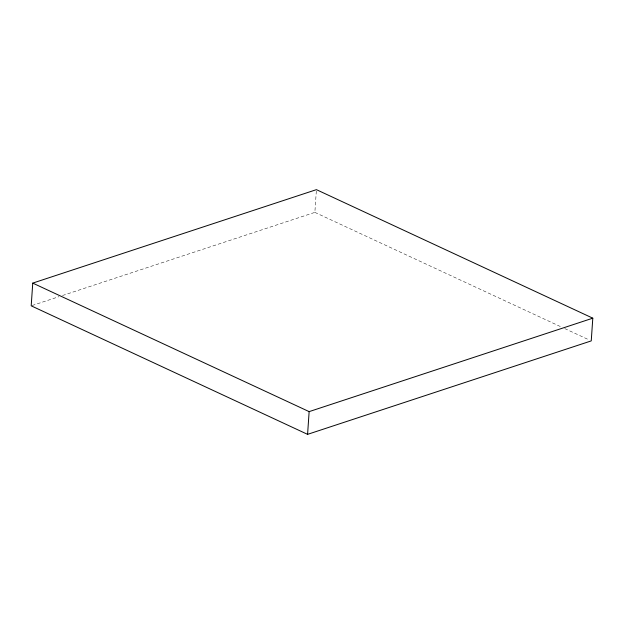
<?xml version="1.0" encoding="UTF-8"?>
<svg xmlns="http://www.w3.org/2000/svg" width="624" height="624" viewBox="0 0 624 624"><rect width="100%" height="100%" fill="white"/><g stroke="black" fill="none" stroke-linecap="round" stroke-linejoin="round"><path stroke-width="0.47" stroke-dasharray="3.12 2.34" d="M62.517 295.511L314.863 212.378L316.415 189.649M32.12 305.518L58.921 296.696M314.863 212.378L561.327 326.984M564.759 328.583L589.493 340.08"/><path stroke-width="0.94" d="M32.752 283.101L31.2 305.822L307.585 434.351L591.248 340.899L592.8 318.178L316.415 189.649L32.752 283.101L309.137 411.622L592.8 318.178M307.585 434.351L309.137 411.622"/></g></svg>
